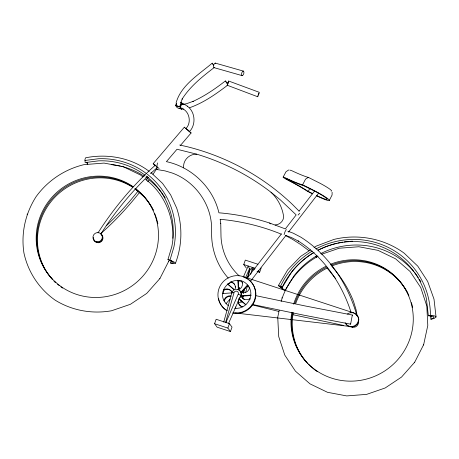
<?xml version="1.0" encoding="UTF-8"?>
<svg xmlns="http://www.w3.org/2000/svg" width="459" height="459" viewBox="0 0 459 459"><rect width="100%" height="100%" fill="white"/><g stroke="black" fill="none" stroke-linecap="round" stroke-linejoin="round"><path stroke-width="0.69" d="M185.935 128.572C191.632 122.886 189.647 112.048 182.665 108.76M144.929 175.131A74.358 72.413 -36.6 0 0 98.582 160.845L85.139 162.566L84.961 159.485L85.535 157.821C107.44 153.358 131.308 157.741 149.232 171.396M227.457 84.043L228.731 81.048L259.278 92.316L259.128 93.246L257.694 96.751L227.13 85.213M189.217 131.314L189.601 131.509L187.501 129.708L189.395 131.555M241.985 301.219L241.893 302.142L242.163 301.873M252.725 304.524L303.141 315.035L350.613 324.169L352.34 315.029L305.298 305.981L255.382 295.573M352.288 315.339L352.34 315.029M284.098 234.635L284.982 231.789L286.313 229.546M350.619 324.169L350.682 323.859M142.892 177.013L140.735 175.131L123.247 166.692L104.038 163.083L84.1 164.626C64.794 169.205 47.811 180.542 36.146 196.584C25.394 213.303 20.867 233.298 23.937 252.989C28.062 272.107 39.199 288.952 55.212 300.192C72.04 310.594 92.093 314.22 111.537 310.772L130.385 304.306L146.737 293.404L159.916 278.521M228.278 305.637C210.239 290.857 239.168 267.958 249.822 288.418L247.499 284.97L240.998 292.205A5.933 5.778 -36.6 0 0 249.501 287.988C254.24 297.3 245.909 309.142 235.616 308.293L235.553 306.928M223.137 293.37L223.78 290.381L223.458 289.945A5.933 5.778 -36.6 0 1 231.984 292.027M226.172 322.74L226 322.35L238.451 293.571A2.375 2.312 -36.6 0 0 234.17 292.165L225.662 322.241L225.271 322.442M279.215 310.37L277.741 317.215L278.733 336.659L284.764 355.054L295.43 371.159L310.009 383.862L327.496 392.307L346.706 395.916L366.643 394.373L385.176 387.97L401.533 377.069L414.712 362.191M281.132 301.471C286.703 282.274 300.496 265.836 318.024 256.248M414.592 362.409L423.668 344.617L427.794 325.454L426.807 306.01L420.771 287.609L410.105 271.51L395.532 258.801L378.038 250.362L358.829 246.753L339.207 248.227L321.684 254.234M180.668 103.212L182.338 98.691L182.074 99.15C190.227 86.24 202.448 76.533 214.451 67.375M257.843 95.822L257.694 96.751M223.734 322.126L231.944 292.274L233.861 292.779M243.063 293.089L244.217 288.952M247.091 278.624L249.771 268.98L249.432 268.871L245.508 277.827M243.425 293.393L244.756 288.596M247.808 277.638L250.092 269.416L252.599 267.454L250.677 274.362M245.68 292.326L247.602 285.418M213.814 65.201L212.184 63.176L213.01 64.461M242.736 298.201L243.448 295.883M171.339 260.31L170.524 263.036L173.313 262.927L173.307 262.399L172.332 261.613L167.948 259.564L171.809 246.621A74.358 72.413 -36.6 0 0 146.014 175.958M170.524 263.036L173.577 263.684L175.464 263.254L174.368 262.158L169.979 260.115L173.898 246.988A76.51 74.507 -36.6 0 0 147.356 174.282M175.464 263.254C182.212 245.605 182.705 225.88 176.635 207.973L170.628 194.84L162.538 183.382L150.982 172.567M314.013 247.602L316.326 246.076L333.905 239.42C358.043 233.562 384.166 238.456 404.218 253.207L417.753 266.134L427.702 281.499L434.002 299.136L436.05 316.957L434.071 318.529L430.921 319.212L430.525 315.781M182.016 108.072L181.626 109.179L177.191 107.722L175.579 105.559L176.371 103.338M181.626 109.179L180.014 107.01L181.592 102.575L180.485 102.214M214.565 323.715L216.149 319.275L229.443 323.641L232.019 327.112L230.441 331.547L217.147 327.181L214.565 323.715L227.859 328.076L230.441 331.547M246.317 268.01L243.74 264.545L245.318 260.11L257.947 264.258M227.859 328.076L229.443 323.641M257.074 271.544L259.61 272.376L261.188 267.941M258.199 94.743L258.411 94.164M258.629 93.607L258.842 93.114M243.368 276.966L248.17 266.002L249.753 269.301L249.432 268.871M228.433 323.721L240.86 295.332L238.307 294.242M182.034 104.686L182.527 103.625A2.37 0.47 -67.1 0 1 182.562 103.832M100.297 233.878L101.221 233.379M159.801 278.739L168.872 260.947L168.677 261.32M27.075 214.382L27.27 214.003M283.151 177.111L286.02 171.712L288.694 169.973M312.568 193.864A34.672 3.517 27.5 0 1 307.364 191.242A27.442 2.783 27.5 0 0 287.988 180.192A4.751 0.482 27.5 0 1 283.18 177.266A4.751 0.482 27.5 0 1 286.703 178.459A30.07 3.052 27.5 0 0 302.596 184.828L304.977 180.215A4.55 3.024 -67.7 0 1 306.015 178.735L308.396 177.415L320.348 183.428A15.141 1.538 27.5 0 1 331.117 191.116M312.55 193.578L308.247 191.414L309.802 188.425M329.304 200.463L332.081 195.018L332.121 192.264M281.866 298.052L282.067 297.673M423.468 344.99L423.668 344.617M310.548 249.885L300.725 256.357L287.741 269.772L278.32 285.699L285.005 290.593L294.144 275.641A77.232 75.207 -36.6 0 1 317.037 255.629M285.005 290.593L279.979 286.485L282.428 287.127L291.568 272.176A77.232 75.207 -36.6 0 1 313.858 252.513M101.135 233.545C114.302 212.792 130.012 193.664 147.546 176.457M156.863 168.522L153.008 174.294M146.444 180.054L148.429 177.3M147.752 181.707L148.997 179.985M189.601 131.509C196.222 124.378 195.287 111.83 187.266 106.115M227.153 85.483L228.731 81.048M238.491 289.382L239.805 287.678M246.822 278.613L281.459 233.843M299.016 211.146L314.679 190.904M241.612 292.722L245.559 287.621M250.379 281.39L285.894 235.484M288.499 232.116L318.678 193.113M138.05 191.116C128.325 203.371 117.831 215.059 106.368 225.719M139.559 192.441C127.768 207.227 114.962 221.278 100.659 233.683M155.463 165.906L153.197 163.639L184.363 127.177L191.093 132.967L180.519 145.337M226 303.651L230.177 299.004M247.826 285.4L241.325 292.635L240.677 291.769M150.483 173.663L157.058 167.73M155.423 165.108C133.23 184.857 113.981 207.904 97.974 232.908L98.45 232.65M227.79 84.14L225.358 80.962C215.225 88.834 204.548 96.166 192.826 101.485L193.228 101.313L186.348 103.786L183.066 104.291M227.698 85.144C215.942 94.061 203.612 102.822 189.573 107.733M212.184 63.176C199.074 74.352 180.944 85.265 176.124 102.776M234.228 289.698L227.607 283.874L227.928 284.31L231.02 282.245A5.933 5.778 -36.6 0 1 234.715 284.591M430.921 319.212L432.82 318.42L433.95 317.249L433.457 316.578L431.999 316.079L428.345 315.74L426.377 298.608A77.232 75.207 -36.6 0 0 318.11 250.172M215.214 63.084C213.733 63.761 212.976 66.216 213.894 67.599L242.214 75.655C243.712 74.989 244.423 72.522 243.54 71.145L215.214 63.084L215.673 63.394M214.146 67.68L214.439 67.599M243.281 71.065C241.784 71.736 241.073 74.203 241.956 75.58L242.214 75.655M428.345 315.74L433.049 315.62L434.937 316.016L436.05 316.957M84.921 160.478L98.553 158.734A76.51 74.507 -36.6 0 1 146.243 173.433M180.674 108.531L179.503 108.479A2.404 2.306 -75.4 0 1 178.97 108.215M222.684 293.536L232.317 292.853M250.815 295.085L241.182 295.768A5.933 5.778 -36.6 0 0 250.046 298.677L250.367 299.107M251.142 295.516L241.503 296.198A5.933 5.778 -36.6 0 0 244.314 299.526M181.798 109.03L183.548 108.99M278.257 285.291L282.428 287.127M275.13 224.939L275.302 224.944A8.664 8.434 -36.6 0 0 283.691 216.918A43.921 42.767 -36.6 0 0 270.976 192.241A238.95 232.684 -36.6 0 0 196.825 154.207L177.019 149.244L166.387 161.677L167.191 161.815C192.155 167.472 213.16 187.783 218.92 212.821L221.324 213.01A224.617 218.725 -36.6 0 1 269.508 223.005L285.349 228.903L296.181 214.904L280.231 199.763L270.976 192.241M235.237 312.958L350.911 326.59M352.604 327.152L352.156 327.066A4.751 4.624 -36.6 0 1 351.06 326.538M157.219 169.572L165.051 170.891L172.148 173.003C193.687 180.743 209.585 201.467 211.456 224.279L211.662 231.904C211.094 248.658 217.027 265.572 228.238 278.074M238.33 289.876L237.888 280.329L238.21 280.759L241.813 281.436L241.491 281.006A5.933 5.778 -36.6 0 1 238.33 289.876L238.009 289.44M352.156 327.066L353.355 327.296A4.751 4.624 -36.6 0 0 358.364 321.673M234.733 308.5L235.937 308.729M343.636 325.454L292.836 314.702M179.721 145.038L186.457 146.524A243.672 237.286 -36.6 0 1 292.36 204.37L299.096 211.14M278.762 311.42L252.002 304.793M308.396 177.415L307.96 177.3A32.428 3.288 27.5 0 1 291.717 170.668L289.784 170.065M167.948 259.564L169.979 260.115M183.135 104.055L184.874 104.595L187.381 106.19M175.579 105.559L180.014 107.01M243.74 264.545L255.135 268.286M251.853 269.829L252.961 270.196L252.226 269.203M249.925 269.358L249.771 268.98M243.069 276.565L353.849 312.946M225.662 322.241L226 322.35M287.845 231.21L293.181 233.166L300.811 237.154C328.782 254.762 348.083 284.293 356.976 315.781M285.527 235.358L291.419 237.521L298.43 241.141L298.12 240.941C323.979 257.183 342.156 284.069 351.238 312.906M226.798 82.844L228.094 83.32M183.089 104.073L184.69 104.669L182.257 103.636A2.37 0.47 -67.1 0 0 181.024 105.777M191.093 132.967L189.946 132.203M153.197 163.639L159.107 168.493M281.281 234.165L278.59 233.069A218.163 212.442 -36.6 0 0 220.567 219.327L220.142 219.293L220.75 223.47M316.962 195.706L319.889 197.054A15.141 1.538 27.5 0 0 327.06 198.936A15.141 1.538 27.5 0 0 315.987 191.81L303.6 185.683A32.428 3.288 27.5 0 1 287.351 179.05L285.257 178.224L289.899 180.903A29.806 3.024 27.5 0 1 307.616 191.007L308.247 191.414M185.941 128.526L187.41 129.639L187.025 129.358M285.664 235.628L292.63 239.397L300.938 244.727L309.022 250.763M186.239 128.83L186.595 129.059M238.514 287.386L239.541 288.114M182.257 103.636L182.527 103.625M315.723 256.524L316.75 257.407M145.595 179.366C163.765 192.895 173.703 215.845 172.825 238.313M134.837 188.706L144.562 197.181A61.73 60.106 -36.6 0 1 153.226 210.262M227.928 284.31L233.528 289.233M245.892 304.747L238.766 298.476L241.342 301.942M245.708 304.73L239.087 298.907A5.933 5.778 -36.6 0 0 241.423 306.658M239.11 275.802C228.318 265.824 221.731 251.566 221.014 236.896L220.745 223.229M332 266.536C341.083 276.897 348.633 288.7 353.573 301.592L356.086 309.779L357.131 315.815M327.112 268.062L335.764 278.751M184.696 127.625L184.363 127.177M226.757 82.792L225.358 80.962M226.844 82.895L227.561 83.831M213.366 64.948L213.739 65.442M181.592 102.575L182.562 103.877M258.136 270.397L259.61 272.376M252.599 267.454L254.343 269.8M240.86 295.332L242.472 297.501M231.02 282.245L230.699 281.815A5.933 5.778 -36.6 0 1 235.094 289.308M242.277 296.83L242.931 298.27M86.826 162.193L87.428 164.603M87.21 162.509L87.399 163.467M238.21 280.759L238.623 289.623M154.683 213.515A61.73 60.106 -36.6 0 1 157.85 223.814M62.642 288.074A61.73 60.106 -36.6 0 1 60.886 286.841M59.177 285.538A61.73 60.106 -36.6 0 1 57.507 284.173M55.883 282.738A61.73 60.106 -36.6 0 1 54.323 281.258M52.337 279.198A61.73 60.106 -36.6 0 1 52.131 198.667A61.73 60.106 -36.6 0 1 132.72 186.859M100.647 233.757A4.751 4.624 -36.6 0 1 101.02 241.141A4.751 4.624 -36.6 0 1 93.722 239.77M93.349 238.623A4.751 4.624 -36.6 0 1 93.286 237.406M408.022 293.932A61.73 60.106 -36.6 0 1 408.917 295.871M411.402 302.613A61.73 60.106 -36.6 0 1 412.647 307.484M317.433 371.744A61.73 60.106 -36.6 0 1 308.609 364.417M307.616 363.39A61.73 60.106 -36.6 0 1 292.509 312.504M294.712 303.72A61.73 60.106 -36.6 0 1 326.556 267.178M331.019 265.176A61.73 60.106 -36.6 0 1 407.707 293.295M135.56 188.477A61.73 60.106 -36.6 0 1 120.453 292.377A61.73 60.106 -36.6 0 1 36.617 231.061A61.73 60.106 -36.6 0 1 133.253 186.79M54.965 282.124A61.73 60.106 -36.6 0 1 53.961 281.103M52.033 279.015A61.73 60.106 -36.6 0 1 53.026 199.246A61.73 60.106 -36.6 0 1 132.794 187.352M135.124 188.936A61.73 60.106 -36.6 0 1 153.237 209.861M330.377 264.309A61.73 60.106 -36.6 0 1 412.188 307.547A61.73 60.106 -36.6 0 1 353.011 381.108A61.73 60.106 -36.6 0 1 291.752 312.321M293.645 304.179A61.73 60.106 -36.6 0 1 325.907 266.312M306.365 362.145A61.73 60.106 -36.6 0 1 293.278 312.682M295.808 303.284A61.73 60.106 -36.6 0 1 327.198 268.05M331.668 266.042A61.73 60.106 -36.6 0 1 408.034 293.531M248.887 279.915A18.991 18.498 -36.6 0 1 253.982 302.515A18.991 18.498 -36.6 0 1 232.776 313.027M226.385 310.376A18.991 18.498 -36.6 0 1 218.564 298.574M244.045 277.23A18.991 18.498 -36.6 0 1 247.762 279.112M235.49 286.192A5.933 5.778 -36.6 0 1 235.679 287.07M223.78 290.381A5.933 5.778 -36.6 0 1 231.847 291.695M231.112 296.313A5.933 5.778 -36.6 0 0 224.319 301.07L223.998 300.634A5.933 5.778 -36.6 0 1 230.785 295.877M242.254 282.21A5.933 5.778 -36.6 0 1 242.564 283.048M101.881 234.985A4.751 4.624 -36.6 0 1 100.314 242.26A4.751 4.624 -36.6 0 1 93.67 239.053M227.245 310.663A18.991 18.498 -36.6 0 1 225.667 279.502A18.991 18.498 -36.6 0 1 255.118 289.801A18.991 18.498 -36.6 0 1 233.149 312.722M242.8 306.807A5.933 5.778 -36.6 0 1 238.089 301.087M239.42 290.404A4.751 4.624 -36.6 0 1 239.799 297.788M354.17 313.377A7.12 6.937 -36.6 0 1 357.033 324.593A7.12 6.937 -36.6 0 1 345.426 323.193M347.394 313.996A7.12 6.937 -36.6 0 1 357.458 315.735A7.12 6.937 -36.6 0 1 354.87 325.655A7.12 6.937 -36.6 0 1 345.105 322.763M242.375 301.253A4.751 4.624 -36.6 0 1 238.95 302.441M157.466 169.325A4.791 0.798 -80.4 0 1 156.823 168.459L156.915 166.474A4.653 0.775 -80.4 0 1 157.523 162.934M183.577 167.839A12.399 12.072 -36.6 0 1 196.825 154.207M270.787 223.889A8.664 8.434 -36.6 0 1 269.508 223.005M298.08 215.042A2.37 0.534 -44.9 0 1 299.767 213.389M181.041 107.63A2.37 0.47 -67.1 0 1 180.668 107.94M180.657 106.867A2.37 0.47 -67.1 0 1 180.817 106.339M180.903 103.665A2.387 2.301 -4.8 0 1 180.932 104.262A2.335 2.249 -4.8 0 1 178.39 106.339A2.387 2.301 -4.8 0 1 176.239 103.872M176.279 103.929A2.335 2.249 -4.8 0 1 176.411 103.35M302.596 184.828A34.672 3.517 27.5 0 1 316.354 191.73A17.505 1.779 27.5 0 1 329.143 199.963A17.505 1.779 27.5 0 1 320.864 197.795A34.672 3.517 27.5 0 1 316.526 195.781M235.582 289.308A4.751 4.624 -36.6 0 1 240.298 296.428M231.738 293.617A4.751 4.624 -36.6 0 1 234.411 289.709M111.526 164.632A74.358 72.413 -36.6 0 1 120.35 166.078M121.692 166.393A74.358 72.413 -36.6 0 1 144.155 176.239M145.853 177.398A74.358 72.413 -36.6 0 1 147.505 178.603M148.59 179.429A74.358 72.413 -36.6 0 1 165.246 197.99M431.718 315.792A79.378 77.296 -36.6 0 1 431.73 317.186M281.918 287.81A79.378 77.296 -36.6 0 1 314.094 252.439M318.46 250.035A79.378 77.296 -36.6 0 1 336.47 243.373M337.853 243.052A79.378 77.296 -36.6 0 1 342.753 242.128M344.164 241.922A79.378 77.296 -36.6 0 1 349.121 241.394M350.533 241.296A79.378 77.296 -36.6 0 1 352.644 241.204M315.918 248.956A79.378 77.296 -36.6 0 1 430.439 315.453M280.627 286.072A79.378 77.296 -36.6 0 1 312.189 251.073M419.451 279.37A77.232 75.207 -36.6 0 1 420.92 281.792M320.686 253.638A77.232 75.207 -36.6 0 1 413.622 271.412M414.511 272.491A77.232 75.207 -36.6 0 1 418.287 277.592M97.274 241.893A4.751 4.624 -36.6 0 0 101.904 235.123A4.751 4.624 -36.6 0 0 93.779 234.675A4.751 4.624 -36.6 0 0 97.274 241.893"/></g></svg>
